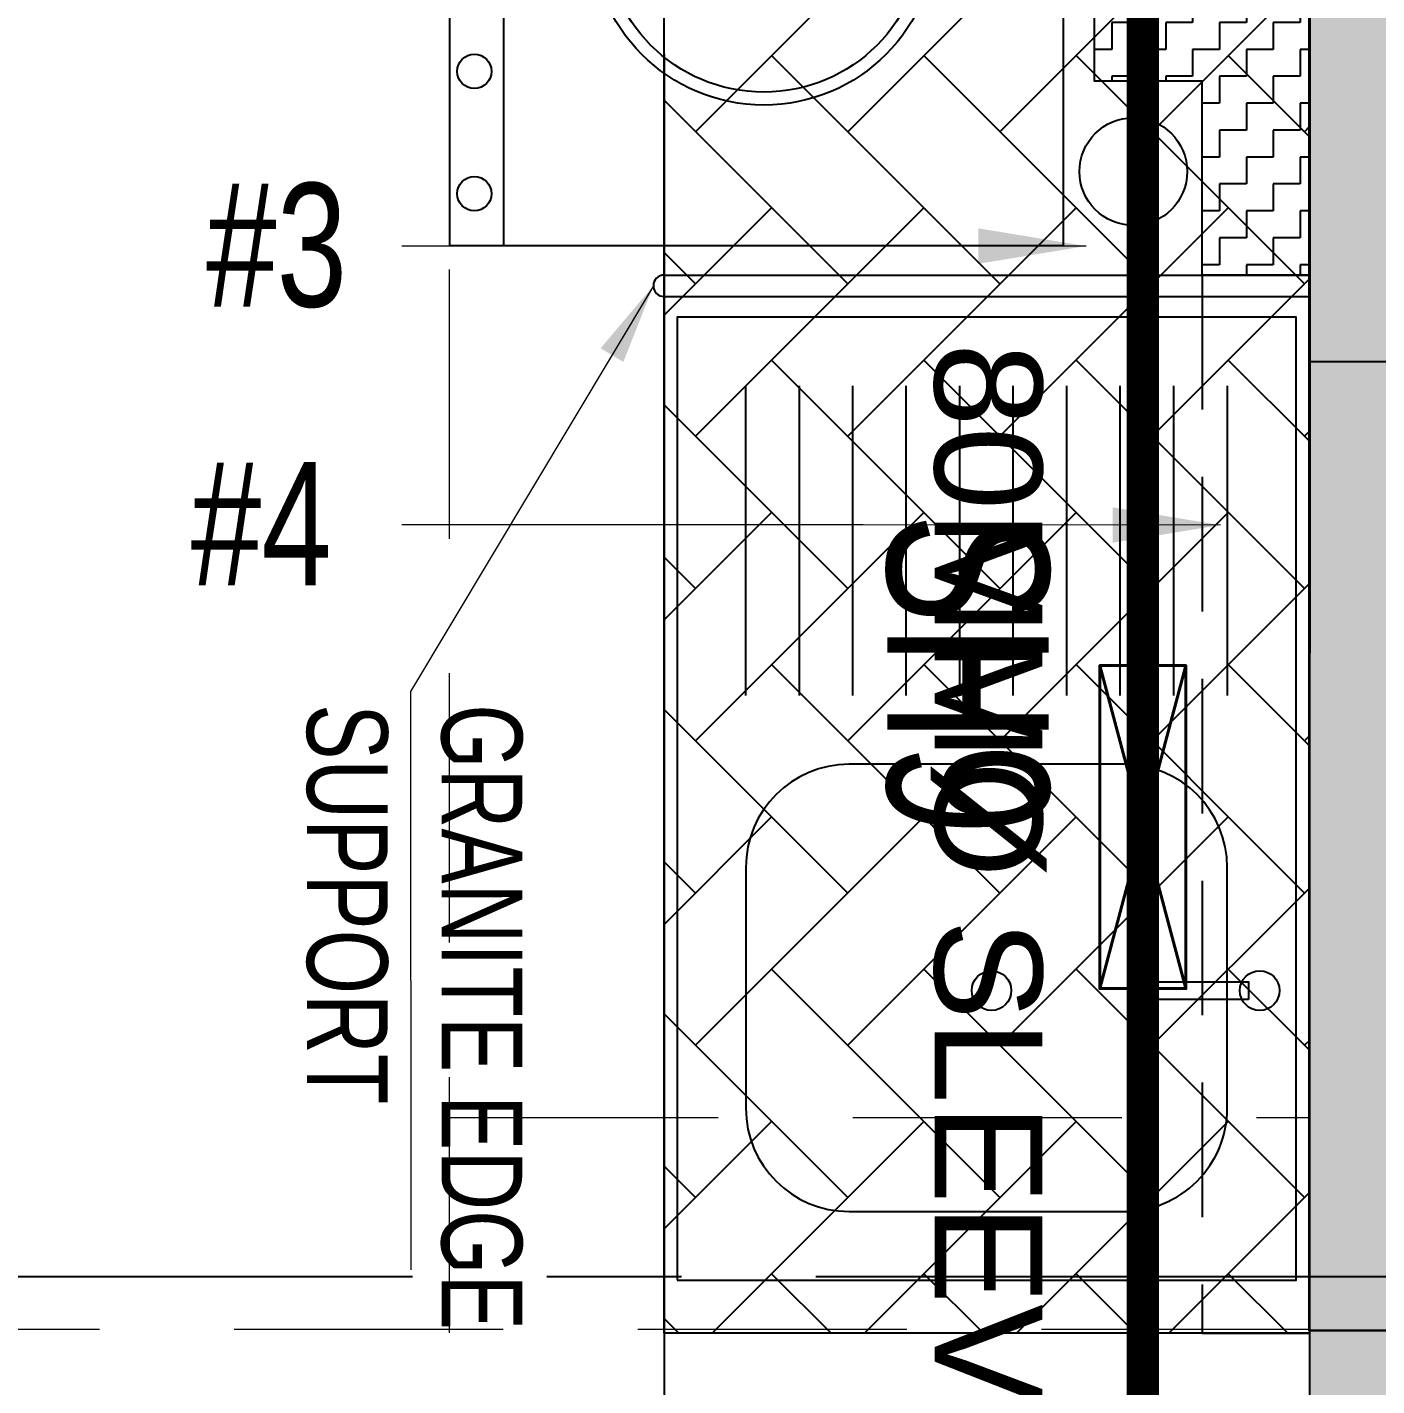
# Model space of a CAD drawing. Header units: millimetres. Extents: x -414464 to 1686, y -90036 to 108605.
# Drawn here: x -102483 to -101229, y -62516 to -61254 of the extents above; entities that cross this region are included whole.
import ezdxf

# ---------------------------------------------------------------- set-up
doc = ezdxf.new("R2010")
doc.units = ezdxf.units.MM
doc.header["$LTSCALE"] = 1000
doc.header["$MEASUREMENT"] = 0
for name, pattern in [('$1$AUDIT_D_120904163729-0', [0]), ('$36$HIDDEN', [0.375, 0.25, -0.125]), ('2BHK-A - BACK$1$HIDDEN', [0.375, 0.25, -0.125]), ('AUDIT_D_120904163729-0', [0]), ('T8(T9 IS SIMILAR) - DIMENSION & TEXTING$1$( Hidden )', [0.375, 0.25, -0.125]), ('T8(T9 IS SIMILAR) - DIMENSION & TEXTING$1$1', [0]), ('T8(T9 IS SIMILAR) - DIMENSION & TEXTING$1$AUDIT_D_120904163729-0', [0]), ('T8(T9 IS SIMILAR)$1$$0$HIDDEN', [0.375, 0.25, -0.125]), ('T8(T9 IS SIMILAR)$1$HIDDEN', [0.375, 0.25, -0.125]), ('T8_REFUGE COLUMNS$1$CENTER2', [1.125, 0.75, -0.125, 0.125, -0.125])]:
    doc.linetypes.add(name, pattern=pattern)
doc.layers.get('0').update_dxf_attribs({"linetype": 'AUDIT_D_120904163729-0'})
for name, color, linetype in [('$0$A-HATCH -160', 251, '$1$AUDIT_D_120904163729-0'), ('$21$A-DIMENSIONS', 2, '$36$HIDDEN'), ('2BHK-A - BACK$1$A-DECK SUNK 125', 8, 'Continuous'), ('2BHK-A - BACK$1$a-KIT FIX', 251, 'Continuous'), ('2BHK-A - BACK$1$A-SERVICES CUTOUT', 8, 'Continuous'), ('2BHK-A - BACK$1$LEDGE WALL', 5, 'Continuous'), ('a-rcc', 3, 'Continuous'), ('T8(T9 IS SIMILAR) - DIMENSION & TEXTING$1$A-FIRE FIGHTING', 7, 'T8(T9 IS SIMILAR) - DIMENSION & TEXTING$1$AUDIT_D_120904163729-0'), ('T8(T9 IS SIMILAR)$1$$6$a-beam 2', 50, 'Continuous'), ('T8_REFUGE COLUMNS$1$A-CENTERLINE', 193, 'T8_REFUGE COLUMNS$1$CENTER2'), ('T8_REFUGE COLUMNS$1$A-RCC COLS', 3, 'Continuous'), ('T8_TYPICAL COLUMNS$1$A-RCC COLS', 3, 'Continuous')]:
    doc.layers.add(name, color=color, linetype=linetype)
for name, color, linetype, lineweight in [('T8(T9 IS SIMILAR) - DIMENSION & TEXTING$1$R0-18-10-2014-T1-1st Podium Floor Plan$0$Text', 2, 'Continuous', 0), ('T8(T9 IS SIMILAR) - DIMENSION & TEXTING$1$T8 - TYPICAL FLOOR CORE$0$a-Text', 4, 'Continuous', 0), ('T8(T9 IS SIMILAR) - DIMENSION & TEXTING$1$U-IPD-WS-FIRE', 1, 'Continuous', 40), ('T8(T9 IS SIMILAR) - DIMENSION & TEXTING$1$U-IPD-WS-TEXT', 7, 'Continuous', 0), ('T8(T9 IS SIMILAR)$1$D&W', 8, 'Continuous', 25), ('T8(T9 IS SIMILAR)$1$SCPL BEAM', 191, 'T8(T9 IS SIMILAR)$1$$0$HIDDEN', 13)]:
    doc.layers.add(name, color=color, linetype=linetype, lineweight=lineweight)
for name, color, linetype, lineweight, true_color in [('T8(T9 IS SIMILAR) - DIMENSION & TEXTING$1$U-IPD-SP-SLEV-80', 7, 'T8(T9 IS SIMILAR) - DIMENSION & TEXTING$1$1', 40, 0x10d54b), ('T8_REFUGE COLUMNS$1$COL-HATCH', 7, 'Continuous', 25, 0xa3a3a3), ('T8_TYPICAL COLUMNS$1$$0$COL-HATCH', 7, 'Continuous', 25, 0xa3a3a3)]:
    doc.layers.add(name, color=color, linetype=linetype, lineweight=lineweight, true_color=true_color)
doc.styles.add('T8(T9 IS SIMILAR) - DIMENSION & TEXTING$1$arial', font='sanss___.ttf')
doc.styles.add('T8(T9 IS SIMILAR) - DIMENSION & TEXTING$1$ARIAL ARROW', font='swisscl.ttf')
doc.styles.add('T8(T9 IS SIMILAR) - DIMENSION & TEXTING$1$T8 - TYPICAL FLOOR CORE$0$ARIAL ARROW', font='swisscl.ttf')
doc.styles.add('T8(T9 IS SIMILAR) - DIMENSION & TEXTING$1$Tahoma', font='tahoma.ttf')
doc.dimstyles.new('T8(T9 IS SIMILAR) - DIMENSION & TEXTING$1$SAMATA STD', dxfattribs={"dimtxt": 100, "dimasz": 50, "dimexe": 50, "dimexo": 50, "dimgap": 10, "dimtad": 0, "dimdec": 0, "dimrnd": 5, "dimzin": 0, "dimdsep": 46, "dimtxsty": 'T8(T9 IS SIMILAR) - DIMENSION & TEXTING$1$Tahoma', "dimblk": 'T8(T9 IS SIMILAR) - DIMENSION & TEXTING$1$_Origin2', "dimcen": -50, "dimdle": 50, "dimclrd": 7, "dimclre": 7, "dimclrt": 7, "dimadec": 0, "dimazin": 0, "dimtfac": 1, "dimtdec": 0, "dimtmove": 1, "dimatfit": 3, "dimfxl": 150, "dimtfill": 1, "dimtolj": 1, "dimtzin": 0, "dimlwd": -1, "dimlwe": -1, "dimarcsym": 0})

# ---------------------------------------------------------------- blocks, each defined once
blk = doc.blocks.new('T8_REFUGE COLUMNS')
at = {"layer": 'T8_REFUGE COLUMNS$1$COL-HATCH', "linetype": 'ByBlock'}
h = blk.add_hatch(color=256, dxfattribs=at)
h.dxf.hatch_style = 1
h.paths.add_polyline_path([(1202942.069074492, -5706299.863253396), (1202692.069074492, -5706299.863253396), (1202692.069074492, -5708099.863253396), (1202942.069074492, -5708099.863253396)])
h = blk.add_hatch(color=256, dxfattribs=at)
h.dxf.hatch_style = 1
h.paths.add_polyline_path([(1200282.044659137, -5708099.863253396), (1201792.044659137, -5708099.863253396), (1201792.044659137, -5707849.863253396), (1200282.044659137, -5707849.863253396)])
at = {"layer": 'T8_REFUGE COLUMNS$1$A-CENTERLINE'}
blk.add_line((1202642.069074492, -5728808.541404216), (1202642.069074492, -5698573.632249597), dxfattribs=at)
at = {"layer": 'T8_REFUGE COLUMNS$1$A-RCC COLS', "linetype": 'ByBlock'}
for points in [[(1202942.069074492, -5706299.863253396), (1202692.069074492, -5706299.863253396), (1202692.069074492, -5708099.863253396), (1202942.069074492, -5708099.863253396)], [(1200282.044659137, -5708099.863253396), (1201792.044659137, -5708099.863253396), (1201792.044659137, -5707849.863253396), (1200282.044659137, -5707849.863253396)]]:
    blk.add_lwpolyline(points, close=True, dxfattribs=at)
blk = doc.blocks.new('T8_TYPICAL COLUMNS')
at = {"layer": 'T8_TYPICAL COLUMNS$1$$0$COL-HATCH', "linetype": 'ByBlock'}
h = blk.add_hatch(color=256, dxfattribs=at)
h.dxf.hatch_style = 1
h.paths.add_polyline_path([(1200282.240084554, -5707850.314303478), (1202692.264499909, -5707850.314303478), (1202692.264499909, -5708100.314303478), (1200282.240084554, -5708100.314303478)])
h.paths.add_polyline_path([(1209852.264499908, -5708100.314303478), (1212262.288915263, -5708100.314303478), (1212262.288915263, -5707850.314303478), (1209852.264499908, -5707850.314303478)])
at = {"layer": 'T8_TYPICAL COLUMNS$1$A-RCC COLS', "linetype": 'ByBlock'}
blk.add_lwpolyline([(1200282.240084554, -5707850.314303478), (1202692.264499909, -5707850.314303478), (1202692.264499909, -5708100.314303478), (1200282.240084554, -5708100.314303478)], close=True, dxfattribs=at)
blk.add_blockref('T8_REFUGE COLUMNS', (0, 0), dxfattribs=at)
blk = doc.blocks.new('2BHK-A - BACK$1$SINK1-flat-1')
at = {"color": 0, "linetype": 'ByBlock'}
for p, q in [((-275.0000000046566, -50.00000000279397), (-49.99999999813735, -50.00000000279397)), ((-275.0000000046566, -88.88880000263453), (-49.99999999813735, -88.88880000263453)), ((-275.0000000046566, -127.7776000024751), (-49.99999999813735, -127.7776000024751)), ((-275.0000000046566, -166.666400003247), (-49.99999999813735, -166.666400003247)), ((-275.0000000046566, -205.5552000030875), (-49.99999999813735, -205.5552000030875)), ((-275.0000000046566, -244.4440000030445), (-49.99999999813735, -244.4440000030445)), ((-275.0000000046566, -283.3328000027686), (-49.99999999813735, -283.3328000027686)), ((-275.0000000046566, -322.2216000026092), (-49.99999999813735, -322.2216000026092)), ((-275.0000000046566, -361.1104000024498), (-49.99999999813735, -361.1104000024498)), ((-49.99999999813735, -400.0000000083819), (-275.0000000046566, -400.0000000083819))]:
    blk.add_line(p, q, dxfattribs=at)
for points in [[(-700.000000002794, 0), (-700.000000002794, -449.999999997206), (0, -449.999999997206), (0, 0)], [(-495.882251854986, -415.5747385367285), (-495.882251854986, -336.0838437867351), (-483.0661381296813, -336.0838437867351), (-483.0661381296813, -415.5747385367285)]]:
    blk.add_lwpolyline(points, close=True, dxfattribs=at)
blk.add_lwpolyline([(-400, -50.00000000279397), (-575, -50.00000000279397, 0.4142135623730951), (-650.0000000046566, -125), (-650.0000000046566, -324.999999997206, 0.4142135623730951), (-575, -400.0000000083819), (-400, -400.0000000083819, 0.4142135623730951), (-325.000000002794, -324.999999997206), (-325.000000002794, -125, 0.4142135623730875)], format="xyb", close=True, dxfattribs=at)
for centre in [(-489.4741949923337, -228.5798256844282), (-489.4741949923337, -423.5986879415577)]:
    blk.add_circle(centre, 14.39275219105184, dxfattribs=at)
blk = doc.blocks.new('2BHK-A - BACK$1$WM-flat-1')
at = {"layer": '2BHK-A - BACK$1$a-KIT FIX'}
blk.add_line((-110.3425776257645, -114.8052598498761), (-680.6954879406837, -114.8052598498761), dxfattribs=at)
blk.add_lwpolyline([(-680.6954879406837, -64.80525984987615), (-680.6954879406837, -635.1581701645628), (-110.3425776257645, -635.1581701645628), (-110.3425776257645, -64.80525984987615)], close=True, dxfattribs=at)
for centre, radius in [((-632.5945640295978, -87.86119951773433), 15.90515277803484), ((-518.9811874706065, -87.86119951773433), 15.90515277803484), ((-272.0568780959584, -87.86119951773433), 15.90515277803484), ((-158.4435015368508, -87.86119951773433), 15.90515277803484), ((-389.9216592886951, -356.8034508628771), 160.3296792248438), ((-389.9216592886951, -356.8034508628771), 148.3296792248438)]:
    blk.add_circle(centre, radius, dxfattribs=at)
blk = doc.blocks.new('2BHK-A - BACK')
at = {"layer": '2BHK-A - BACK$1$A-DECK SUNK 125'}
h = blk.add_hatch(dxfattribs=at)
h.set_pattern_fill('AR-HBONE', color=256, scale=25)
h.set_pattern_definition([(45.00000000000001, (54492.61553337798, 14881.46154749021), (1.110223024625157e-14, 141.4213562373095), [299.9999999999999, -99.99999999999997]), (135, (54563.32621150278, 14952.17222561501), (1.110223024625157e-14, 141.4213562373095), [299.9999999999996, -99.9999999999999])])
h.paths.add_polyline_path([(1202694.677079449, -5708699.549002734), (1200917.101664519, -5708699.549002734), (1200917.101664519, -5708199.639574373), (1201431.741588541, -5708199.639574373), (1201431.741588541, -5708099.639574374), (1202694.677079449, -5708099.863638652)])
at = {"layer": '2BHK-A - BACK$1$LEDGE WALL'}
h = blk.add_hatch(dxfattribs=at)
h.set_pattern_fill('ZIGZAG', color=8, scale=200, angle=270)
h.set_pattern_definition([(270, (6.51925802230835e-09, 0), (25, -25), [25, -25]), (9.213864076586625e-15, (6.51925802230835e-09, -25), (25, 24.99999999999999), [25, -25])])
h.paths.add_polyline_path([(1201711.819059505, -5708099.863253389), (1201711.819059505, -5708199.863253389), (1201531.741556142, -5708199.831359789), (1201531.72387907, -5708299.639574373), (1200917.07609995, -5708299.70281983), (1200917.053730198, -5708199.74192421), (1201431.741588541, -5708199.639574373), (1201431.741588541, -5708099.639574374)])
at = {"layer": '2BHK-A - BACK$1$a-KIT FIX', "color": 1}
for p, q in [((1201711.819059505, -5708699.549002734), (1201711.819059505, -5708099.876273969)), ((1201731.819059505, -5708699.549002734), (1201731.819059505, -5708099.876273969)), ((1201731.819059505, -5708699.549002734), (1204892.10168518, -5708699.549002734))]:
    blk.add_line(p, q, dxfattribs=at)
blk.add_arc((1201721.819059505, -5708699.549002734), 10, 180, 0, dxfattribs=at)
at = {"layer": '2BHK-A - BACK$1$A-SERVICES CUTOUT', "ltscale": 5}
blk.add_lwpolyline([(1202694.677079449, -5708699.549002734), (1200917.101664519, -5708699.549002734), (1200917.101664519, -5708199.639574373), (1201431.741588541, -5708199.639574373), (1201431.741588541, -5708099.639574374), (1202694.677079449, -5708099.863638652)], close=True, dxfattribs=at)
at = {"layer": '2BHK-A - BACK$1$LEDGE WALL'}
blk.add_lwpolyline([(1201711.819059505, -5708099.863253389), (1201711.819059505, -5708199.863253389), (1201531.741556142, -5708199.831359789), (1201531.741556142, -5708199.831359789), (1201531.72387907, -5708299.639574373), (1200917.07609995, -5708299.70281983), (1200917.053730198, -5708199.74192421), (1201431.741588541, -5708199.639574373), (1201431.741588541, -5708099.639574374)], close=True, dxfattribs=at)
at = {"layer": '2BHK-A - BACK$1$LEDGE WALL', "linetype": '2BHK-A - BACK$1$HIDDEN', "ltscale": 0.5}
blk.add_lwpolyline([(1201711.819059505, -5708199.863253389), (1202694.677079449, -5708199.863253389), (1202694.677079449, -5708099.863253389)], dxfattribs=at)
at = {"layer": '2BHK-A - BACK$1$LEDGE WALL'}
blk.add_circle((1201615.761977589, -5708263.718255774), 50, dxfattribs=at)
at = {"layer": '2BHK-A - BACK$1$a-KIT FIX', "extrusion": (0, 0, -1), "xscale": -1.277777777785371, "yscale": 1.277777777785371, "zscale": -1.277777777785371, "rotation": 180}
blk.add_blockref('2BHK-A - BACK$1$SINK1-flat-1', (-1201750.981922961, -5708687.549002734), dxfattribs=at)
at = {"layer": '2BHK-A - BACK$1$a-KIT FIX', "extrusion": (0, 0, -1), "xscale": -1, "zscale": -1, "rotation": 180}
blk.add_blockref('2BHK-A - BACK$1$WM-flat-1', (-1201003.747279975, -5708963.747979967, -2.950605870744027e-09), dxfattribs=at)
blk = doc.blocks.new('T8(T9 IS SIMILAR) - DIMENSION & TEXTING$1$A$C7A147FD6')
at = {"layer": 'T8(T9 IS SIMILAR) - DIMENSION & TEXTING$1$U-IPD-SP-SLEV-80', "elevation": -1.280640394193051}
blk.add_lwpolyline([(-5077.681508642097, 7079.219375173561), (-5377.681508641283, 7079.218674046162), (-5377.681695608597, 7159.218674045958), (-5077.681695609412, 7159.219375173358), (-5077.681508642097, 7079.219375173561), (-5377.681695608597, 7159.218674045958), (-5377.681508641283, 7079.218674046162), (-5077.681695609412, 7159.219375173358)], dxfattribs=at)
at = {"layer": 'T8(T9 IS SIMILAR) - DIMENSION & TEXTING$1$U-IPD-WS-FIRE', "color": 220, "linetype": 'T8(T9 IS SIMILAR) - DIMENSION & TEXTING$1$( Hidden )', "ltscale": 2, "true_color": 0xf529da, "const_width": 30, "elevation": -1.280640394193051}
blk.add_lwpolyline([(-7776.159080226294, 12094.76800990995), (-8038.306614299596, 12094.76800990995), (-8038.306614299596, 10254.99258368835), (-6390.910598908842, 10254.99258368835), (-6229.314695832611, 10254.99258368835), (-6229.314695832611, 8762.298151511699), (-6229.314695832611, 7119.219024609774), (-2302.00213282305, 7119.219024609774), (-2302.00213282305, 1112.530733704567)], dxfattribs=at)
at = {"layer": 'T8(T9 IS SIMILAR) - DIMENSION & TEXTING$1$U-IPD-WS-TEXT', "insert": (-5677.354893931741, 7025.687402169569, 0.07949500980203295), "char_height": 100, "attachment_point": 1, "rotation": 359.99986365276914, "style": 'T8(T9 IS SIMILAR) - DIMENSION & TEXTING$1$arial'}
blk.add_mtext_dynamic_manual_height_columns('80MM%%C SLEEVE', width=1876.047211795204, gutter_width=0.75, heights=[0], dxfattribs=at)
blk = doc.blocks.new('T8(T9 IS SIMILAR) - DIMENSION & TEXTING$1$_Origin2')
at = {"color": 0, "linetype": 'ByBlock', "lineweight": -2}
blk.add_line((-0.5, 0), (-1, 0), dxfattribs=at)
for radius in [0.5, 0.25]:
    blk.add_circle((0, 0), radius, dxfattribs=at)
blk = doc.blocks.new('T8(T9 IS SIMILAR) - DIMENSION & TEXTING')
at = {"layer": 'T8(T9 IS SIMILAR) - DIMENSION & TEXTING$1$A-FIRE FIGHTING', "linetype": 'ByBlock'}
blk.add_blockref('T8(T9 IS SIMILAR) - DIMENSION & TEXTING$1$A$C7A147FD6', (1207452.264499907, -5715374.027665358), dxfattribs=at)
at = {"layer": 'T8(T9 IS SIMILAR) - DIMENSION & TEXTING$1$R0-18-10-2014-T1-1st Podium Floor Plan$0$Text', "insert": (1202110.473549154, -5709032.521760195, 0.6104387995018037), "char_height": 75, "width": 587.0529492193591, "attachment_point": 7, "style": 'T8(T9 IS SIMILAR) - DIMENSION & TEXTING$1$ARIAL ARROW'}
blk.add_mtext('GRANITE EDGE SUPPORT', dxfattribs=at)
at = {"layer": 'T8(T9 IS SIMILAR) - DIMENSION & TEXTING$1$R0-18-10-2014-T1-1st Podium Floor Plan$0$Text', "char_height": 114.75, "attachment_point": 1, "rotation": 89.99999999999999, "style": 'T8(T9 IS SIMILAR) - DIMENSION & TEXTING$1$ARIAL ARROW'}
for s, insert, width in [('#3', (1201626.417872972, -5709124.969550882, 0.008513931521519469), 318.9458109944173), ('#4', (1201885.417873358, -5709139.233418585, 0.008513931521519469), 333.2037629723129)]:
    blk.add_mtext(s, dxfattribs=dict(at, insert=insert, width=width))
at = {"layer": 'T8(T9 IS SIMILAR) - DIMENSION & TEXTING$1$T8 - TYPICAL FLOOR CORE$0$a-Text', "linetype": 'ByBlock', "insert": (1202232.12498371, -5708494.332944369, -1.444221873203588e-07), "char_height": 150, "width": 3499.365512000397, "attachment_point": 9, "style": 'T8(T9 IS SIMILAR) - DIMENSION & TEXTING$1$T8 - TYPICAL FLOOR CORE$0$ARIAL ARROW'}
blk.add_mtext('SH9', dxfattribs=at)
at = {"layer": 'T8(T9 IS SIMILAR) - DIMENSION & TEXTING$1$R0-18-10-2014-T1-1st Podium Floor Plan$0$Text'}
for points, override in [([(1201944.094566238, -5708182.794811753, -0.02432551863291288), (1201943.92934111, -5708514.794811753, -0.02432551863291288), (1201943.956545894, -5708943.16914284, -0.02432551863291288)], {"dimscale": 1, "dimasz": 100, "dimclrd": 2, "dimfxlon": 1, "dimarcsym": 1}), ([(1201684.956545894, -5708307.584337487, -0.02432551863291288), (1201684.92934111, -5708526.294811753, -0.02432551863291288), (1201684.956545894, -5708943.16914284, -0.02432551863291288)], {"dimscale": 1, "dimasz": 100, "dimclrd": 2, "dimfxlon": 1, "dimarcsym": 1}), ([(1201721.819059505, -5708709.54900273, 2.950605870744027e-09), (1202098.779969235, -5708935.107803818, 2.950605870744027e-09), (1202635.838569053, -5708935.072246735, 2.950605870744027e-09)], {"dimscale": 1, "dimasz": 75, "dimclrd": 2, "dimfxlon": 1, "dimarcsym": 1})]:
    blk.add_leader(points, dimstyle='T8(T9 IS SIMILAR) - DIMENSION & TEXTING$1$SAMATA STD', override=override, dxfattribs=at)
blk = doc.blocks.new('T8(T9 IS SIMILAR)')
at = {"layer": 'T8(T9 IS SIMILAR)$1$D&W', "linetype": 'ByBlock'}
for name in ['T8_TYPICAL COLUMNS', '2BHK-A - BACK']:
    blk.add_blockref(name, (1.862645149230957e-09, 0), dxfattribs=at)
at = {"layer": 'T8(T9 IS SIMILAR)$1$$6$a-beam 2', "linetype": 'ByBlock'}
blk.add_blockref('T8(T9 IS SIMILAR) - DIMENSION & TEXTING', (1.862645149230957e-09, 0), dxfattribs=at)
at = {"layer": 'T8(T9 IS SIMILAR)$1$SCPL BEAM', "linetype": 'T8(T9 IS SIMILAR)$1$HIDDEN'}
for p, q in [((1202494.353299602, -5708899.35356305, 0.2961505208128017), (1202494.3138424, -5708099.372228781, 0.1405559014380613)), ((1202691.186790152, -5708099.130315313), (1202691.134694382, -5710549.113286743)), ((1200756.735522195, -5708699.439444551, -0.5293650215881769), (1202694.343414648, -5708699.343700865, 0.3122558773355255)), ((1200956.740478559, -5708899.429511854, -0.26769569861711), (1202694.353272482, -5708899.343684236, 0.3694909788533014))]:
    blk.add_line(p, q, dxfattribs=at)
blk = doc.blocks.new('A$C48506478')
at = {"layer": '$21$A-DIMENSIONS', "linetype": 'ByBlock'}
blk.add_blockref('T8(T9 IS SIMILAR)', (-1195542.605633154, 5727884.643967762), dxfattribs=at)
at = {"layer": '$0$A-HATCH -160', "linetype": 'ByBlock'}
blk.add_blockref('T8(T9 IS SIMILAR) - DIMENSION & TEXTING', (-1195542.605633154, 5727884.643967762), dxfattribs=at)

msp = doc.modelspace()

# ---------------------------------------------------------------- block references
at = {"layer": 'a-rcc', "linetype": 'ByBlock', "rotation": 270}
msp.add_blockref('A$C48506478', (-121075.9935740144, -55315.34865896589, -0.03228150548557907), dxfattribs=at)

doc.saveas('drawing.dxf')
